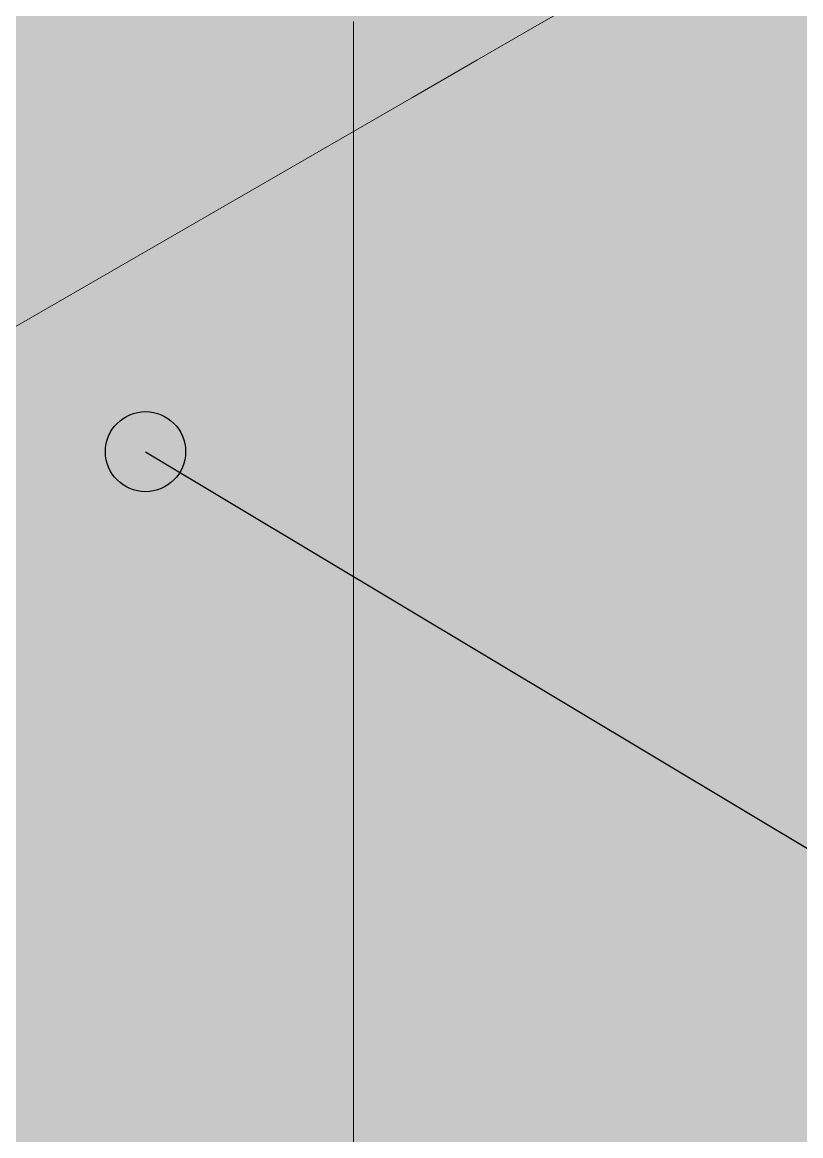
# Model space of a CAD drawing. Header units: metres. Extents: x 349122 to 349453, y 9281252 to 9281971.
# Drawn here: x 349264.4275 to 349264.5829, y 9281653.2713 to 9281653.4938 of the extents above; entities that cross this region are included whole.
import ezdxf

# ---------------------------------------------------------------- set-up
doc = ezdxf.new("R2010")
doc.units = ezdxf.units.M
doc.header["$LTSCALE"] = 0.25
doc.layers.add('ISO-3D', color=7, linetype='CONTINUOUS', lineweight=13)
doc.layers.add('ISO-3D-ARISTAS', color=250, linetype='CONTINUOUS', lineweight=13)
doc.layers.add('LLAMADAS-NUM', color=30, linetype='CONTINUOUS', lineweight=25, true_color=0xc05014)

msp = doc.modelspace()

# ---------------------------------------------------------------- linework, layer by layer
at = {"layer": 'ISO-3D', "true_color": 0x8e8d88}
for points in [[(349264.44066, 9281653.49995), (349264.42773, 9281653.49249), (349264.44066, 9281653.51459), (349264.42773, 9281653.50712)], [(349264.46651, 9281653.50024), (349264.45358, 9281653.49278), (349264.46651, 9281653.51488), (349264.45358, 9281653.50741)], [(349264.49236, 9281653.50054), (349264.47944, 9281653.49307), (349264.49236, 9281653.51517), (349264.47944, 9281653.50771)], [(349264.51822, 9281653.50083), (349264.50529, 9281653.49337), (349264.51822, 9281653.51546), (349264.50529, 9281653.508)], [(349264.54407, 9281653.50112), (349264.53114, 9281653.49366), (349264.54407, 9281653.51576), (349264.53114, 9281653.50829)], [(349264.57119, 9281653.49483), (349264.55827, 9281653.48737), (349264.57119, 9281653.50946), (349264.55827, 9281653.502)], [(349264.42773, 9281653.49249), (349264.4148, 9281653.48502), (349264.42773, 9281653.50712), (349264.4148, 9281653.49966)], [(349264.45358, 9281653.49278), (349264.44066, 9281653.48532), (349264.45358, 9281653.50741), (349264.44066, 9281653.49995)], [(349264.47944, 9281653.49307), (349264.46651, 9281653.48561), (349264.47944, 9281653.50771), (349264.46651, 9281653.50024)], [(349264.50529, 9281653.49337), (349264.49236, 9281653.4859), (349264.50529, 9281653.508), (349264.49236, 9281653.50054)], [(349264.51948, 9281653.49424), (349264.50656, 9281653.48678), (349264.51948, 9281653.50888), (349264.50656, 9281653.50141)], [(349264.53114, 9281653.49366), (349264.51822, 9281653.4862), (349264.53114, 9281653.50829), (349264.51822, 9281653.50083)], [(349264.54534, 9281653.49454), (349264.53241, 9281653.48707), (349264.54534, 9281653.50917), (349264.53241, 9281653.50171)], [(349264.49236, 9281653.4859), (349264.47944, 9281653.47844), (349264.49236, 9281653.50054), (349264.47944, 9281653.49307)], [(349264.50656, 9281653.48678), (349264.49363, 9281653.47932), (349264.50656, 9281653.50141), (349264.49363, 9281653.49395)], [(349264.51822, 9281653.4862), (349264.50529, 9281653.47873), (349264.51822, 9281653.50083), (349264.50529, 9281653.49337)], [(349264.53241, 9281653.48707), (349264.51948, 9281653.47961), (349264.53241, 9281653.50171), (349264.51948, 9281653.49424)], [(349264.55827, 9281653.48737), (349264.54534, 9281653.4799), (349264.55827, 9281653.502), (349264.54534, 9281653.49454)], [(349264.58412, 9281653.48766), (349264.57119, 9281653.4802), (349264.58412, 9281653.50229), (349264.57119, 9281653.49483)], [(349264.44066, 9281653.48532), (349264.42773, 9281653.47785), (349264.44066, 9281653.49995), (349264.42773, 9281653.49249)], [(349264.46651, 9281653.48561), (349264.45358, 9281653.47815), (349264.46651, 9281653.50024), (349264.45358, 9281653.49278)], [(349264.51948, 9281653.47961), (349264.50656, 9281653.47215), (349264.51948, 9281653.49424), (349264.50656, 9281653.48678)], [(349264.54534, 9281653.4799), (349264.53241, 9281653.47244), (349264.54534, 9281653.49454), (349264.53241, 9281653.48707)], [(349264.57119, 9281653.4802), (349264.55827, 9281653.47273), (349264.57119, 9281653.49483), (349264.55827, 9281653.48737)], [(349264.42773, 9281653.47785), (349264.4148, 9281653.47039), (349264.42773, 9281653.49249), (349264.4148, 9281653.48502)], [(349264.45358, 9281653.47815), (349264.44066, 9281653.47068), (349264.45358, 9281653.49278), (349264.44066, 9281653.48532)], [(349264.47944, 9281653.47844), (349264.46651, 9281653.47098), (349264.47944, 9281653.49307), (349264.46651, 9281653.48561)], [(349264.50529, 9281653.47873), (349264.49236, 9281653.47127), (349264.50529, 9281653.49337), (349264.49236, 9281653.4859)], [(349264.53241, 9281653.47244), (349264.51948, 9281653.46498), (349264.53241, 9281653.48707), (349264.51948, 9281653.47961)], [(349264.55827, 9281653.47273), (349264.54534, 9281653.46527), (349264.55827, 9281653.48737), (349264.54534, 9281653.4799)], [(349264.58412, 9281653.47302), (349264.57119, 9281653.46556), (349264.58412, 9281653.48766), (349264.57119, 9281653.4802)], [(349264.44066, 9281653.47068), (349264.42773, 9281653.46322), (349264.44066, 9281653.48532), (349264.42773, 9281653.47785)], [(349264.46651, 9281653.47098), (349264.45358, 9281653.46351), (349264.46651, 9281653.48561), (349264.45358, 9281653.47815)], [(349264.49236, 9281653.47127), (349264.47944, 9281653.4638), (349264.49236, 9281653.4859), (349264.47944, 9281653.47844)], [(349264.50656, 9281653.47215), (349264.49363, 9281653.46468), (349264.50656, 9281653.48678), (349264.49363, 9281653.47932)], [(349264.45358, 9281653.46351), (349264.44066, 9281653.45605), (349264.45358, 9281653.47815), (349264.44066, 9281653.47068)], [(349264.47944, 9281653.4638), (349264.46651, 9281653.45634), (349264.47944, 9281653.47844), (349264.46651, 9281653.47098)], [(349264.51948, 9281653.46498), (349264.50656, 9281653.45751), (349264.51948, 9281653.47961), (349264.50656, 9281653.47215)], [(349264.54534, 9281653.46527), (349264.53241, 9281653.4578), (349264.54534, 9281653.4799), (349264.53241, 9281653.47244)], [(349264.57119, 9281653.46556), (349264.55827, 9281653.4581), (349264.57119, 9281653.4802), (349264.55827, 9281653.47273)], [(349264.42773, 9281653.46322), (349264.4148, 9281653.45576), (349264.42773, 9281653.47785), (349264.4148, 9281653.47039)], [(349264.50656, 9281653.45751), (349264.49363, 9281653.45005), (349264.50656, 9281653.47215), (349264.49363, 9281653.46468)], [(349264.53241, 9281653.4578), (349264.51948, 9281653.45034), (349264.53241, 9281653.47244), (349264.51948, 9281653.46498)], [(349264.55827, 9281653.4581), (349264.54534, 9281653.45063), (349264.55827, 9281653.47273), (349264.54534, 9281653.46527)], [(349264.58412, 9281653.45839), (349264.57119, 9281653.45093), (349264.58412, 9281653.47302), (349264.57119, 9281653.46556)], [(349264.44066, 9281653.45605), (349264.42773, 9281653.44859), (349264.44066, 9281653.47068), (349264.42773, 9281653.46322)], [(349264.46651, 9281653.45634), (349264.45358, 9281653.44888), (349264.46651, 9281653.47098), (349264.45358, 9281653.46351)], [(349264.51948, 9281653.45034), (349264.50656, 9281653.44288), (349264.51948, 9281653.46498), (349264.50656, 9281653.45751)], [(349264.54534, 9281653.45063), (349264.53241, 9281653.44317), (349264.54534, 9281653.46527), (349264.53241, 9281653.4578)], [(349264.57119, 9281653.45093), (349264.55827, 9281653.44346), (349264.57119, 9281653.46556), (349264.55827, 9281653.4581)], [(349264.42773, 9281653.44859), (349264.4148, 9281653.44112), (349264.42773, 9281653.46322), (349264.4148, 9281653.45576)], [(349264.45358, 9281653.44888), (349264.44066, 9281653.44141), (349264.45358, 9281653.46351), (349264.44066, 9281653.45605)], [(349264.55827, 9281653.44346), (349264.54534, 9281653.436), (349264.55827, 9281653.4581), (349264.54534, 9281653.45063)], [(349264.58412, 9281653.44376), (349264.57119, 9281653.43629), (349264.58412, 9281653.45839), (349264.57119, 9281653.45093)], [(349264.44066, 9281653.44141), (349264.42773, 9281653.43395), (349264.44066, 9281653.45605), (349264.42773, 9281653.44859)], [(349264.50656, 9281653.44288), (349264.49363, 9281653.43541), (349264.50656, 9281653.45751), (349264.49363, 9281653.45005)], [(349264.53241, 9281653.44317), (349264.51948, 9281653.43571), (349264.53241, 9281653.4578), (349264.51948, 9281653.45034)], [(349264.51948, 9281653.43571), (349264.50656, 9281653.42824), (349264.51948, 9281653.45034), (349264.50656, 9281653.44288)], [(349264.54534, 9281653.436), (349264.53241, 9281653.42854), (349264.54534, 9281653.45063), (349264.53241, 9281653.44317)], [(349264.57119, 9281653.43629), (349264.55827, 9281653.42883), (349264.57119, 9281653.45093), (349264.55827, 9281653.44346)], [(349264.42773, 9281653.43395), (349264.4148, 9281653.42649), (349264.42773, 9281653.44859), (349264.4148, 9281653.44112)], [(349264.50656, 9281653.42824), (349264.49363, 9281653.42078), (349264.50656, 9281653.44288), (349264.49363, 9281653.43541)], [(349264.53241, 9281653.42854), (349264.51948, 9281653.42107), (349264.53241, 9281653.44317), (349264.51948, 9281653.43571)], [(349264.55827, 9281653.42883), (349264.54534, 9281653.42137), (349264.55827, 9281653.44346), (349264.54534, 9281653.436)], [(349264.58412, 9281653.42912), (349264.57119, 9281653.42166), (349264.58412, 9281653.44376), (349264.57119, 9281653.43629)], [(349264.54534, 9281653.42137), (349264.53241, 9281653.4139), (349264.54534, 9281653.436), (349264.53241, 9281653.42854)], [(349264.57119, 9281653.42166), (349264.55827, 9281653.4142), (349264.57119, 9281653.43629), (349264.55827, 9281653.42883)], [(349264.51948, 9281653.42107), (349264.50656, 9281653.41361), (349264.51948, 9281653.43571), (349264.50656, 9281653.42824)], [(349264.58412, 9281653.41449), (349264.57119, 9281653.40702), (349264.58412, 9281653.42912), (349264.57119, 9281653.42166)], [(349264.50656, 9281653.41361), (349264.49363, 9281653.40615), (349264.50656, 9281653.42824), (349264.49363, 9281653.42078)], [(349264.53241, 9281653.4139), (349264.51948, 9281653.40644), (349264.53241, 9281653.42854), (349264.51948, 9281653.42107)], [(349264.55827, 9281653.4142), (349264.54534, 9281653.40673), (349264.55827, 9281653.42883), (349264.54534, 9281653.42137)], [(349264.51948, 9281653.40644), (349264.50656, 9281653.39898), (349264.51948, 9281653.42107), (349264.50656, 9281653.41361)], [(349264.54534, 9281653.40673), (349264.53241, 9281653.39927), (349264.54534, 9281653.42137), (349264.53241, 9281653.4139)], [(349264.57119, 9281653.40702), (349264.55827, 9281653.39956), (349264.57119, 9281653.42166), (349264.55827, 9281653.4142)], [(349264.50656, 9281653.39898), (349264.49363, 9281653.39151), (349264.50656, 9281653.41361), (349264.49363, 9281653.40615)], [(349264.53241, 9281653.39927), (349264.51948, 9281653.3918), (349264.53241, 9281653.4139), (349264.51948, 9281653.40644)], [(349264.55827, 9281653.39956), (349264.54534, 9281653.3921), (349264.55827, 9281653.4142), (349264.54534, 9281653.40673)], [(349264.58412, 9281653.39985), (349264.57119, 9281653.39239), (349264.58412, 9281653.41449), (349264.57119, 9281653.40702)], [(349264.57119, 9281653.39239), (349264.55827, 9281653.38493), (349264.57119, 9281653.40702), (349264.55827, 9281653.39956)], [(349264.51948, 9281653.3918), (349264.50656, 9281653.38434), (349264.51948, 9281653.40644), (349264.50656, 9281653.39898)], [(349264.54534, 9281653.3921), (349264.53241, 9281653.38463), (349264.54534, 9281653.40673), (349264.53241, 9281653.39927)], [(349264.50656, 9281653.38434), (349264.49363, 9281653.37688), (349264.50656, 9281653.39898), (349264.49363, 9281653.39151)], [(349264.53241, 9281653.38463), (349264.51948, 9281653.37717), (349264.53241, 9281653.39927), (349264.51948, 9281653.3918)], [(349264.55827, 9281653.38493), (349264.54534, 9281653.37746), (349264.55827, 9281653.39956), (349264.54534, 9281653.3921)], [(349264.58412, 9281653.38522), (349264.57119, 9281653.37776), (349264.58412, 9281653.39985), (349264.57119, 9281653.39239)], [(349264.51948, 9281653.37717), (349264.50656, 9281653.36971), (349264.51948, 9281653.3918), (349264.50656, 9281653.38434)], [(349264.54534, 9281653.37746), (349264.53241, 9281653.37), (349264.54534, 9281653.3921), (349264.53241, 9281653.38463)], [(349264.57119, 9281653.37776), (349264.55827, 9281653.37029), (349264.57119, 9281653.39239), (349264.55827, 9281653.38493)], [(349264.53241, 9281653.37), (349264.51948, 9281653.36254), (349264.53241, 9281653.38463), (349264.51948, 9281653.37717)], [(349264.55827, 9281653.37029), (349264.54534, 9281653.36283), (349264.55827, 9281653.38493), (349264.54534, 9281653.37746)], [(349264.58412, 9281653.37059), (349264.57119, 9281653.36312), (349264.58412, 9281653.38522), (349264.57119, 9281653.37776)], [(349264.50656, 9281653.36971), (349264.49363, 9281653.36224), (349264.50656, 9281653.38434), (349264.49363, 9281653.37688)], [(349264.51948, 9281653.36254), (349264.50656, 9281653.35507), (349264.51948, 9281653.37717), (349264.50656, 9281653.36971)], [(349264.54534, 9281653.36283), (349264.53241, 9281653.35537), (349264.54534, 9281653.37746), (349264.53241, 9281653.37)], [(349264.57119, 9281653.36312), (349264.55827, 9281653.35566), (349264.57119, 9281653.37776), (349264.55827, 9281653.37029)], [(349264.50656, 9281653.35507), (349264.49363, 9281653.34761), (349264.50656, 9281653.36971), (349264.49363, 9281653.36224)], [(349264.53241, 9281653.35537), (349264.51948, 9281653.3479), (349264.53241, 9281653.37), (349264.51948, 9281653.36254)], [(349264.55827, 9281653.35566), (349264.54534, 9281653.3482), (349264.55827, 9281653.37029), (349264.54534, 9281653.36283)], [(349264.58412, 9281653.35595), (349264.57119, 9281653.34849), (349264.58412, 9281653.37059), (349264.57119, 9281653.36312)], [(349264.51948, 9281653.3479), (349264.50656, 9281653.34044), (349264.51948, 9281653.36254), (349264.50656, 9281653.35507)], [(349264.54534, 9281653.3482), (349264.53241, 9281653.34073), (349264.54534, 9281653.36283), (349264.53241, 9281653.35537)], [(349264.57119, 9281653.34849), (349264.55827, 9281653.34102), (349264.57119, 9281653.36312), (349264.55827, 9281653.35566)], [(349264.58412, 9281653.34132), (349264.57119, 9281653.33385), (349264.58412, 9281653.35595), (349264.57119, 9281653.34849)], [(349264.50656, 9281653.34044), (349264.49363, 9281653.33298), (349264.50656, 9281653.35507), (349264.49363, 9281653.34761)], [(349264.53241, 9281653.34073), (349264.51948, 9281653.33327), (349264.53241, 9281653.35537), (349264.51948, 9281653.3479)], [(349264.55827, 9281653.34102), (349264.54534, 9281653.33356), (349264.55827, 9281653.35566), (349264.54534, 9281653.3482)], [(349264.51948, 9281653.33327), (349264.50656, 9281653.3258), (349264.51948, 9281653.3479), (349264.50656, 9281653.34044)], [(349264.54534, 9281653.33356), (349264.53241, 9281653.3261), (349264.54534, 9281653.3482), (349264.53241, 9281653.34073)], [(349264.57119, 9281653.33385), (349264.55827, 9281653.32639), (349264.57119, 9281653.34849), (349264.55827, 9281653.34102)], [(349264.50656, 9281653.3258), (349264.49363, 9281653.31834), (349264.50656, 9281653.34044), (349264.49363, 9281653.33298)], [(349264.53241, 9281653.3261), (349264.51948, 9281653.31863), (349264.53241, 9281653.34073), (349264.51948, 9281653.33327)], [(349264.55827, 9281653.32639), (349264.54534, 9281653.31893), (349264.55827, 9281653.34102), (349264.54534, 9281653.33356)], [(349264.58412, 9281653.32668), (349264.57119, 9281653.31922), (349264.58412, 9281653.34132), (349264.57119, 9281653.33385)], [(349264.54534, 9281653.31893), (349264.53241, 9281653.31146), (349264.54534, 9281653.33356), (349264.53241, 9281653.3261)], [(349264.57119, 9281653.31922), (349264.55827, 9281653.31176), (349264.57119, 9281653.33385), (349264.55827, 9281653.32639)], [(349264.51948, 9281653.31863), (349264.50656, 9281653.31117), (349264.51948, 9281653.33327), (349264.50656, 9281653.3258)], [(349264.50656, 9281653.31117), (349264.49363, 9281653.30371), (349264.50656, 9281653.3258), (349264.49363, 9281653.31834)], [(349264.53241, 9281653.31146), (349264.51948, 9281653.304), (349264.53241, 9281653.3261), (349264.51948, 9281653.31863)], [(349264.55827, 9281653.31176), (349264.54534, 9281653.30429), (349264.55827, 9281653.32639), (349264.54534, 9281653.31893)], [(349264.58412, 9281653.31205), (349264.57119, 9281653.30459), (349264.58412, 9281653.32668), (349264.57119, 9281653.31922)], [(349264.51948, 9281653.304), (349264.50656, 9281653.29654), (349264.51948, 9281653.31863), (349264.50656, 9281653.31117)], [(349264.54534, 9281653.30429), (349264.53241, 9281653.29683), (349264.54534, 9281653.31893), (349264.53241, 9281653.31146)], [(349264.57119, 9281653.30459), (349264.55827, 9281653.29712), (349264.57119, 9281653.31922), (349264.55827, 9281653.31176)], [(349264.53241, 9281653.29683), (349264.51948, 9281653.28937), (349264.53241, 9281653.31146), (349264.51948, 9281653.304)], [(349264.55827, 9281653.29712), (349264.54534, 9281653.28966), (349264.55827, 9281653.31176), (349264.54534, 9281653.30429)], [(349264.58412, 9281653.29741), (349264.57119, 9281653.28995), (349264.58412, 9281653.31205), (349264.57119, 9281653.30459)], [(349264.50656, 9281653.29654), (349264.49363, 9281653.28907), (349264.50656, 9281653.31117), (349264.49363, 9281653.30371)], [(349264.57119, 9281653.28995), (349264.55827, 9281653.28249), (349264.57119, 9281653.30459), (349264.55827, 9281653.29712)], [(349264.51948, 9281653.28937), (349264.50656, 9281653.2819), (349264.51948, 9281653.304), (349264.50656, 9281653.29654)], [(349264.54534, 9281653.28966), (349264.53241, 9281653.2822), (349264.54534, 9281653.30429), (349264.53241, 9281653.29683)], [(349264.50656, 9281653.2819), (349264.49363, 9281653.27444), (349264.50656, 9281653.29654), (349264.49363, 9281653.28907)], [(349264.53241, 9281653.2822), (349264.51948, 9281653.27473), (349264.53241, 9281653.29683), (349264.51948, 9281653.28937)], [(349264.55827, 9281653.28249), (349264.54534, 9281653.27502), (349264.55827, 9281653.29712), (349264.54534, 9281653.28966)], [(349264.58412, 9281653.28278), (349264.57119, 9281653.27532), (349264.58412, 9281653.29741), (349264.57119, 9281653.28995)], [(349264.51948, 9281653.27473), (349264.50656, 9281653.26727), (349264.51948, 9281653.28937), (349264.50656, 9281653.2819)], [(349264.54534, 9281653.27502), (349264.53241, 9281653.26756), (349264.54534, 9281653.28966), (349264.53241, 9281653.2822)], [(349264.57119, 9281653.27532), (349264.55827, 9281653.26785), (349264.57119, 9281653.28995), (349264.55827, 9281653.28249)], [(349264.55827, 9281653.26785), (349264.54534, 9281653.26039), (349264.55827, 9281653.28249), (349264.54534, 9281653.27502)], [(349264.58412, 9281653.26815), (349264.57119, 9281653.26068), (349264.58412, 9281653.28278), (349264.57119, 9281653.27532)], [(349264.50656, 9281653.26727), (349264.49363, 9281653.2598), (349264.50656, 9281653.2819), (349264.49363, 9281653.27444)], [(349264.53241, 9281653.26756), (349264.51948, 9281653.2601), (349264.53241, 9281653.2822), (349264.51948, 9281653.27473)], [(349264.51948, 9281653.2601), (349264.50656, 9281653.25263), (349264.51948, 9281653.27473), (349264.50656, 9281653.26727)], [(349264.54534, 9281653.26039), (349264.53241, 9281653.25293), (349264.54534, 9281653.27502), (349264.53241, 9281653.26756)], [(349264.57119, 9281653.26068), (349264.55827, 9281653.25322), (349264.57119, 9281653.27532), (349264.55827, 9281653.26785)]]:
    msp.add_solid(points, dxfattribs=at)
at = {"layer": 'ISO-3D', "true_color": 0xb7aa8e}
for points in [[(349264.43177, 9281653.5004), (349264.44414, 9281653.49325), (349264.43177, 9281653.51503), (349264.44414, 9281653.50789)], [(349264.45652, 9281653.50075), (349264.46889, 9281653.4936), (349264.45652, 9281653.51538), (349264.46889, 9281653.50824)], [(349264.4194, 9281653.49291), (349264.43177, 9281653.48576), (349264.4194, 9281653.50754), (349264.43177, 9281653.5004)], [(349264.44414, 9281653.49325), (349264.45652, 9281653.48611), (349264.44414, 9281653.50789), (349264.45652, 9281653.50075)], [(349264.46889, 9281653.4936), (349264.48126, 9281653.48646), (349264.46889, 9281653.50824), (349264.48126, 9281653.50109)], [(349264.43177, 9281653.48576), (349264.44414, 9281653.47862), (349264.43177, 9281653.5004), (349264.44414, 9281653.49325)], [(349264.45652, 9281653.48611), (349264.46889, 9281653.47897), (349264.45652, 9281653.50075), (349264.46889, 9281653.4936)], [(349264.48126, 9281653.48646), (349264.49363, 9281653.47932), (349264.48126, 9281653.50109), (349264.49363, 9281653.49395)], [(349264.4194, 9281653.47827), (349264.43177, 9281653.47113), (349264.4194, 9281653.49291), (349264.43177, 9281653.48576)], [(349264.44414, 9281653.47862), (349264.45652, 9281653.47148), (349264.44414, 9281653.49325), (349264.45652, 9281653.48611)], [(349264.46889, 9281653.47897), (349264.48126, 9281653.47183), (349264.46889, 9281653.4936), (349264.48126, 9281653.48646)], [(349264.43177, 9281653.47113), (349264.44414, 9281653.46399), (349264.43177, 9281653.48576), (349264.44414, 9281653.47862)], [(349264.45652, 9281653.47148), (349264.46889, 9281653.46433), (349264.45652, 9281653.48611), (349264.46889, 9281653.47897)], [(349264.48126, 9281653.47183), (349264.49363, 9281653.46468), (349264.48126, 9281653.48646), (349264.49363, 9281653.47932)], [(349264.4194, 9281653.46364), (349264.43177, 9281653.45649), (349264.4194, 9281653.47827), (349264.43177, 9281653.47113)], [(349264.44414, 9281653.46399), (349264.45652, 9281653.45684), (349264.44414, 9281653.47862), (349264.45652, 9281653.47148)], [(349264.46889, 9281653.46433), (349264.48126, 9281653.45719), (349264.46889, 9281653.47897), (349264.48126, 9281653.47183)], [(349264.45652, 9281653.45684), (349264.46889, 9281653.4497), (349264.45652, 9281653.47148), (349264.46889, 9281653.46433)], [(349264.48126, 9281653.45719), (349264.49363, 9281653.45005), (349264.48126, 9281653.47183), (349264.49363, 9281653.46468)], [(349264.43177, 9281653.45649), (349264.44414, 9281653.44935), (349264.43177, 9281653.47113), (349264.44414, 9281653.46399)], [(349264.4194, 9281653.449), (349264.43177, 9281653.44186), (349264.4194, 9281653.46364), (349264.43177, 9281653.45649)], [(349264.44414, 9281653.44935), (349264.45652, 9281653.44221), (349264.44414, 9281653.46399), (349264.45652, 9281653.45684)], [(349264.46889, 9281653.4497), (349264.48126, 9281653.44256), (349264.46889, 9281653.46433), (349264.48126, 9281653.45719)], [(349264.43177, 9281653.44186), (349264.44414, 9281653.43472), (349264.43177, 9281653.45649), (349264.44414, 9281653.44935)], [(349264.45652, 9281653.44221), (349264.46889, 9281653.43507), (349264.45652, 9281653.45684), (349264.46889, 9281653.4497)], [(349264.48126, 9281653.44256), (349264.49363, 9281653.43541), (349264.48126, 9281653.45719), (349264.49363, 9281653.45005)], [(349264.44414, 9281653.43472), (349264.45652, 9281653.42757), (349264.44414, 9281653.44935), (349264.45652, 9281653.44221)], [(349264.46889, 9281653.43507), (349264.48126, 9281653.42792), (349264.46889, 9281653.4497), (349264.48126, 9281653.44256)], [(349264.4194, 9281653.43437), (349264.43177, 9281653.42723), (349264.4194, 9281653.449), (349264.43177, 9281653.44186)], [(349264.48126, 9281653.42792), (349264.49363, 9281653.42078), (349264.48126, 9281653.44256), (349264.49363, 9281653.43541)], [(349264.43177, 9281653.42723), (349264.44414, 9281653.42008), (349264.43177, 9281653.44186), (349264.44414, 9281653.43472)], [(349264.45652, 9281653.42757), (349264.46889, 9281653.42043), (349264.45652, 9281653.44221), (349264.46889, 9281653.43507)], [(349264.4194, 9281653.41974), (349264.43177, 9281653.41259), (349264.4194, 9281653.43437), (349264.43177, 9281653.42723)], [(349264.44414, 9281653.42008), (349264.45652, 9281653.41294), (349264.44414, 9281653.43472), (349264.45652, 9281653.42757)], [(349264.46889, 9281653.42043), (349264.48126, 9281653.41329), (349264.46889, 9281653.43507), (349264.48126, 9281653.42792)], [(349264.43177, 9281653.41259), (349264.44414, 9281653.40545), (349264.43177, 9281653.42723), (349264.44414, 9281653.42008)], [(349264.45652, 9281653.41294), (349264.46889, 9281653.4058), (349264.45652, 9281653.42757), (349264.46889, 9281653.42043)], [(349264.48126, 9281653.41329), (349264.49363, 9281653.40615), (349264.48126, 9281653.42792), (349264.49363, 9281653.42078)], [(349264.46889, 9281653.4058), (349264.48126, 9281653.39866), (349264.46889, 9281653.42043), (349264.48126, 9281653.41329)], [(349264.4194, 9281653.4051), (349264.43177, 9281653.39796), (349264.4194, 9281653.41974), (349264.43177, 9281653.41259)], [(349264.44414, 9281653.40545), (349264.45652, 9281653.39831), (349264.44414, 9281653.42008), (349264.45652, 9281653.41294)], [(349264.43177, 9281653.39796), (349264.44414, 9281653.39082), (349264.43177, 9281653.41259), (349264.44414, 9281653.40545)], [(349264.45652, 9281653.39831), (349264.46889, 9281653.39116), (349264.45652, 9281653.41294), (349264.46889, 9281653.4058)], [(349264.48126, 9281653.39866), (349264.49363, 9281653.39151), (349264.48126, 9281653.41329), (349264.49363, 9281653.40615)], [(349264.4194, 9281653.39047), (349264.43177, 9281653.38332), (349264.4194, 9281653.4051), (349264.43177, 9281653.39796)], [(349264.44414, 9281653.39082), (349264.45652, 9281653.38367), (349264.44414, 9281653.40545), (349264.45652, 9281653.39831)], [(349264.46889, 9281653.39116), (349264.48126, 9281653.38402), (349264.46889, 9281653.4058), (349264.48126, 9281653.39866)], [(349264.43177, 9281653.38332), (349264.44414, 9281653.37618), (349264.43177, 9281653.39796), (349264.44414, 9281653.39082)], [(349264.45652, 9281653.38367), (349264.46889, 9281653.37653), (349264.45652, 9281653.39831), (349264.46889, 9281653.39116)], [(349264.48126, 9281653.38402), (349264.49363, 9281653.37688), (349264.48126, 9281653.39866), (349264.49363, 9281653.39151)], [(349264.4194, 9281653.37583), (349264.43177, 9281653.36869), (349264.4194, 9281653.39047), (349264.43177, 9281653.38332)], [(349264.44414, 9281653.37618), (349264.45652, 9281653.36904), (349264.44414, 9281653.39082), (349264.45652, 9281653.38367)], [(349264.46889, 9281653.37653), (349264.48126, 9281653.36939), (349264.46889, 9281653.39116), (349264.48126, 9281653.38402)], [(349264.43177, 9281653.36869), (349264.44414, 9281653.36155), (349264.43177, 9281653.38332), (349264.44414, 9281653.37618)], [(349264.45652, 9281653.36904), (349264.46889, 9281653.3619), (349264.45652, 9281653.38367), (349264.46889, 9281653.37653)], [(349264.48126, 9281653.36939), (349264.49363, 9281653.36224), (349264.48126, 9281653.38402), (349264.49363, 9281653.37688)], [(349264.4194, 9281653.3612), (349264.43177, 9281653.35406), (349264.4194, 9281653.37583), (349264.43177, 9281653.36869)], [(349264.44414, 9281653.36155), (349264.45652, 9281653.3544), (349264.44414, 9281653.37618), (349264.45652, 9281653.36904)], [(349264.46889, 9281653.3619), (349264.48126, 9281653.35475), (349264.46889, 9281653.37653), (349264.48126, 9281653.36939)], [(349264.45652, 9281653.3544), (349264.46889, 9281653.34726), (349264.45652, 9281653.36904), (349264.46889, 9281653.3619)], [(349264.48126, 9281653.35475), (349264.49363, 9281653.34761), (349264.48126, 9281653.36939), (349264.49363, 9281653.36224)], [(349264.43177, 9281653.35406), (349264.44414, 9281653.34691), (349264.43177, 9281653.36869), (349264.44414, 9281653.36155)], [(349264.4194, 9281653.34656), (349264.43177, 9281653.33942), (349264.4194, 9281653.3612), (349264.43177, 9281653.35406)], [(349264.44414, 9281653.34691), (349264.45652, 9281653.33977), (349264.44414, 9281653.36155), (349264.45652, 9281653.3544)], [(349264.46889, 9281653.34726), (349264.48126, 9281653.34012), (349264.46889, 9281653.3619), (349264.48126, 9281653.35475)], [(349264.43177, 9281653.33942), (349264.44414, 9281653.33228), (349264.43177, 9281653.35406), (349264.44414, 9281653.34691)], [(349264.45652, 9281653.33977), (349264.46889, 9281653.33263), (349264.45652, 9281653.3544), (349264.46889, 9281653.34726)], [(349264.48126, 9281653.34012), (349264.49363, 9281653.33298), (349264.48126, 9281653.35475), (349264.49363, 9281653.34761)], [(349264.44414, 9281653.33228), (349264.45652, 9281653.32514), (349264.44414, 9281653.34691), (349264.45652, 9281653.33977)], [(349264.46889, 9281653.33263), (349264.48126, 9281653.32548), (349264.46889, 9281653.34726), (349264.48126, 9281653.34012)], [(349264.4194, 9281653.33193), (349264.43177, 9281653.32479), (349264.4194, 9281653.34656), (349264.43177, 9281653.33942)], [(349264.48126, 9281653.32548), (349264.49363, 9281653.31834), (349264.48126, 9281653.34012), (349264.49363, 9281653.33298)], [(349264.43177, 9281653.32479), (349264.44414, 9281653.31764), (349264.43177, 9281653.33942), (349264.44414, 9281653.33228)], [(349264.45652, 9281653.32514), (349264.46889, 9281653.31799), (349264.45652, 9281653.33977), (349264.46889, 9281653.33263)], [(349264.4194, 9281653.3173), (349264.43177, 9281653.31015), (349264.4194, 9281653.33193), (349264.43177, 9281653.32479)], [(349264.44414, 9281653.31764), (349264.45652, 9281653.3105), (349264.44414, 9281653.33228), (349264.45652, 9281653.32514)], [(349264.46889, 9281653.31799), (349264.48126, 9281653.31085), (349264.46889, 9281653.33263), (349264.48126, 9281653.32548)], [(349264.43177, 9281653.31015), (349264.44414, 9281653.30301), (349264.43177, 9281653.32479), (349264.44414, 9281653.31764)], [(349264.45652, 9281653.3105), (349264.46889, 9281653.30336), (349264.45652, 9281653.32514), (349264.46889, 9281653.31799)], [(349264.48126, 9281653.31085), (349264.49363, 9281653.30371), (349264.48126, 9281653.32548), (349264.49363, 9281653.31834)], [(349264.46889, 9281653.30336), (349264.48126, 9281653.29622), (349264.46889, 9281653.31799), (349264.48126, 9281653.31085)], [(349264.4194, 9281653.30266), (349264.43177, 9281653.29552), (349264.4194, 9281653.3173), (349264.43177, 9281653.31015)], [(349264.44414, 9281653.30301), (349264.45652, 9281653.29587), (349264.44414, 9281653.31764), (349264.45652, 9281653.3105)], [(349264.43177, 9281653.29552), (349264.44414, 9281653.28838), (349264.43177, 9281653.31015), (349264.44414, 9281653.30301)], [(349264.45652, 9281653.29587), (349264.46889, 9281653.28872), (349264.45652, 9281653.3105), (349264.46889, 9281653.30336)], [(349264.48126, 9281653.29622), (349264.49363, 9281653.28907), (349264.48126, 9281653.31085), (349264.49363, 9281653.30371)], [(349264.4194, 9281653.28803), (349264.43177, 9281653.28089), (349264.4194, 9281653.30266), (349264.43177, 9281653.29552)], [(349264.44414, 9281653.28838), (349264.45652, 9281653.28123), (349264.44414, 9281653.30301), (349264.45652, 9281653.29587)], [(349264.46889, 9281653.28872), (349264.48126, 9281653.28158), (349264.46889, 9281653.30336), (349264.48126, 9281653.29622)], [(349264.45652, 9281653.28123), (349264.46889, 9281653.27409), (349264.45652, 9281653.29587), (349264.46889, 9281653.28872)], [(349264.48126, 9281653.28158), (349264.49363, 9281653.27444), (349264.48126, 9281653.29622), (349264.49363, 9281653.28907)], [(349264.43177, 9281653.28089), (349264.44414, 9281653.27374), (349264.43177, 9281653.29552), (349264.44414, 9281653.28838)], [(349264.4194, 9281653.27339), (349264.43177, 9281653.26625), (349264.4194, 9281653.28803), (349264.43177, 9281653.28089)], [(349264.44414, 9281653.27374), (349264.45652, 9281653.2666), (349264.44414, 9281653.28838), (349264.45652, 9281653.28123)], [(349264.46889, 9281653.27409), (349264.48126, 9281653.26695), (349264.46889, 9281653.28872), (349264.48126, 9281653.28158)], [(349264.43177, 9281653.26625), (349264.44414, 9281653.25911), (349264.43177, 9281653.28089), (349264.44414, 9281653.27374)], [(349264.45652, 9281653.2666), (349264.46889, 9281653.25946), (349264.45652, 9281653.28123), (349264.46889, 9281653.27409)], [(349264.48126, 9281653.26695), (349264.49363, 9281653.2598), (349264.48126, 9281653.28158), (349264.49363, 9281653.27444)], [(349264.4194, 9281653.25876), (349264.43177, 9281653.25162), (349264.4194, 9281653.27339), (349264.43177, 9281653.26625)], [(349264.44414, 9281653.25911), (349264.45652, 9281653.25197), (349264.44414, 9281653.27374), (349264.45652, 9281653.2666)], [(349264.46889, 9281653.25946), (349264.48126, 9281653.25231), (349264.46889, 9281653.27409), (349264.48126, 9281653.26695)]]:
    msp.add_solid(points, dxfattribs=at)
at = {"layer": 'ISO-3D', "true_color": 0xb0aea8}
for points in [[(349264.54407, 9281653.50112), (349264.55644, 9281653.49398), (349264.53114, 9281653.49366), (349264.54352, 9281653.48652)], [(349264.56937, 9281653.50144), (349264.58174, 9281653.4943), (349264.55644, 9281653.49398), (349264.56881, 9281653.48684)], [(349264.59467, 9281653.50176), (349264.60704, 9281653.49462), (349264.58174, 9281653.4943), (349264.59411, 9281653.48716)], [(349264.53114, 9281653.49366), (349264.54352, 9281653.48652), (349264.51822, 9281653.4862), (349264.53059, 9281653.47905)], [(349264.55644, 9281653.49398), (349264.56881, 9281653.48684), (349264.54352, 9281653.48652), (349264.55589, 9281653.47937)], [(349264.58174, 9281653.4943), (349264.59411, 9281653.48716), (349264.56881, 9281653.48684), (349264.58119, 9281653.47969)], [(349264.59411, 9281653.48716), (349264.60649, 9281653.48001), (349264.58119, 9281653.47969), (349264.59356, 9281653.47255)], [(349264.51822, 9281653.4862), (349264.53059, 9281653.47905), (349264.50529, 9281653.47873), (349264.51766, 9281653.47159)], [(349264.54352, 9281653.48652), (349264.55589, 9281653.47937), (349264.53059, 9281653.47905), (349264.54296, 9281653.47191)], [(349264.56881, 9281653.48684), (349264.58119, 9281653.47969), (349264.55589, 9281653.47937), (349264.56826, 9281653.47223)], [(349264.50529, 9281653.47873), (349264.51766, 9281653.47159), (349264.49236, 9281653.47127), (349264.50474, 9281653.46413)], [(349264.53059, 9281653.47905), (349264.54296, 9281653.47191), (349264.51766, 9281653.47159), (349264.53003, 9281653.46445)], [(349264.55589, 9281653.47937), (349264.56826, 9281653.47223), (349264.54296, 9281653.47191), (349264.55533, 9281653.46477)], [(349264.58119, 9281653.47969), (349264.59356, 9281653.47255), (349264.56826, 9281653.47223), (349264.58063, 9281653.46509)], [(349264.51766, 9281653.47159), (349264.53003, 9281653.46445), (349264.50474, 9281653.46413), (349264.51711, 9281653.45698)], [(349264.54296, 9281653.47191), (349264.55533, 9281653.46477), (349264.53003, 9281653.46445), (349264.54241, 9281653.4573)], [(349264.56826, 9281653.47223), (349264.58063, 9281653.46509), (349264.55533, 9281653.46477), (349264.5677, 9281653.45762)], [(349264.59356, 9281653.47255), (349264.60593, 9281653.46541), (349264.58063, 9281653.46509), (349264.593, 9281653.45794)], [(349264.49236, 9281653.47127), (349264.50474, 9281653.46413), (349264.47944, 9281653.4638), (349264.49181, 9281653.45666)], [(349264.55533, 9281653.46477), (349264.5677, 9281653.45762), (349264.54241, 9281653.4573), (349264.55478, 9281653.45016)], [(349264.58063, 9281653.46509), (349264.593, 9281653.45794), (349264.5677, 9281653.45762), (349264.58008, 9281653.45048)], [(349264.47944, 9281653.4638), (349264.49181, 9281653.45666), (349264.46651, 9281653.45634), (349264.47888, 9281653.4492)], [(349264.50474, 9281653.46413), (349264.51711, 9281653.45698), (349264.49181, 9281653.45666), (349264.50418, 9281653.44952)], [(349264.53003, 9281653.46445), (349264.54241, 9281653.4573), (349264.51711, 9281653.45698), (349264.52948, 9281653.44984)], [(349264.46651, 9281653.45634), (349264.47888, 9281653.4492), (349264.45358, 9281653.44888), (349264.46595, 9281653.44174)], [(349264.49181, 9281653.45666), (349264.50418, 9281653.44952), (349264.47888, 9281653.4492), (349264.49125, 9281653.44206)], [(349264.51711, 9281653.45698), (349264.52948, 9281653.44984), (349264.50418, 9281653.44952), (349264.51655, 9281653.44238)], [(349264.54241, 9281653.4573), (349264.55478, 9281653.45016), (349264.52948, 9281653.44984), (349264.54185, 9281653.4427)], [(349264.5677, 9281653.45762), (349264.58008, 9281653.45048), (349264.55478, 9281653.45016), (349264.56715, 9281653.44302)], [(349264.593, 9281653.45794), (349264.60538, 9281653.4508), (349264.58008, 9281653.45048), (349264.59245, 9281653.44334)], [(349264.47888, 9281653.4492), (349264.49125, 9281653.44206), (349264.46595, 9281653.44174), (349264.47833, 9281653.43459)], [(349264.50418, 9281653.44952), (349264.51655, 9281653.44238), (349264.49125, 9281653.44206), (349264.50362, 9281653.43491)], [(349264.52948, 9281653.44984), (349264.54185, 9281653.4427), (349264.51655, 9281653.44238), (349264.52892, 9281653.43523)], [(349264.55478, 9281653.45016), (349264.56715, 9281653.44302), (349264.54185, 9281653.4427), (349264.55422, 9281653.43555)], [(349264.58008, 9281653.45048), (349264.59245, 9281653.44334), (349264.56715, 9281653.44302), (349264.57952, 9281653.43587)], [(349264.45358, 9281653.44888), (349264.46595, 9281653.44174), (349264.44066, 9281653.44141), (349264.45303, 9281653.43427)], [(349264.54185, 9281653.4427), (349264.55422, 9281653.43555), (349264.52892, 9281653.43523), (349264.5413, 9281653.42809)], [(349264.56715, 9281653.44302), (349264.57952, 9281653.43587), (349264.55422, 9281653.43555), (349264.56659, 9281653.42841)], [(349264.59245, 9281653.44334), (349264.60482, 9281653.4362), (349264.57952, 9281653.43587), (349264.59189, 9281653.42873)], [(349264.44066, 9281653.44141), (349264.45303, 9281653.43427), (349264.42773, 9281653.43395), (349264.4401, 9281653.42681)], [(349264.46595, 9281653.44174), (349264.47833, 9281653.43459), (349264.45303, 9281653.43427), (349264.4654, 9281653.42713)], [(349264.49125, 9281653.44206), (349264.50362, 9281653.43491), (349264.47833, 9281653.43459), (349264.4907, 9281653.42745)], [(349264.51655, 9281653.44238), (349264.52892, 9281653.43523), (349264.50362, 9281653.43491), (349264.516, 9281653.42777)], [(349264.57952, 9281653.43587), (349264.59189, 9281653.42873), (349264.56659, 9281653.42841), (349264.57897, 9281653.42127)], [(349264.42773, 9281653.43395), (349264.4401, 9281653.42681), (349264.4148, 9281653.42649), (349264.42717, 9281653.41934)], [(349264.45303, 9281653.43427), (349264.4654, 9281653.42713), (349264.4401, 9281653.42681), (349264.45247, 9281653.41967)], [(349264.47833, 9281653.43459), (349264.4907, 9281653.42745), (349264.4654, 9281653.42713), (349264.47777, 9281653.41999)], [(349264.50362, 9281653.43491), (349264.516, 9281653.42777), (349264.4907, 9281653.42745), (349264.50307, 9281653.42031)], [(349264.52892, 9281653.43523), (349264.5413, 9281653.42809), (349264.516, 9281653.42777), (349264.52837, 9281653.42063)], [(349264.55422, 9281653.43555), (349264.56659, 9281653.42841), (349264.5413, 9281653.42809), (349264.55367, 9281653.42095)], [(349264.4654, 9281653.42713), (349264.47777, 9281653.41999), (349264.45247, 9281653.41967), (349264.46484, 9281653.41252)], [(349264.4907, 9281653.42745), (349264.50307, 9281653.42031), (349264.47777, 9281653.41999), (349264.49014, 9281653.41284)], [(349264.516, 9281653.42777), (349264.52837, 9281653.42063), (349264.50307, 9281653.42031), (349264.51544, 9281653.41316)], [(349264.5413, 9281653.42809), (349264.55367, 9281653.42095), (349264.52837, 9281653.42063), (349264.54074, 9281653.41348)], [(349264.56659, 9281653.42841), (349264.57897, 9281653.42127), (349264.55367, 9281653.42095), (349264.56604, 9281653.4138)], [(349264.59189, 9281653.42873), (349264.60426, 9281653.42159), (349264.57897, 9281653.42127), (349264.59134, 9281653.41413)], [(349264.4401, 9281653.42681), (349264.45247, 9281653.41967), (349264.42717, 9281653.41934), (349264.43954, 9281653.4122)], [(349264.50307, 9281653.42031), (349264.51544, 9281653.41316), (349264.49014, 9281653.41284), (349264.50251, 9281653.4057)], [(349264.52837, 9281653.42063), (349264.54074, 9281653.41348), (349264.51544, 9281653.41316), (349264.52781, 9281653.40602)], [(349264.55367, 9281653.42095), (349264.56604, 9281653.4138), (349264.54074, 9281653.41348), (349264.55311, 9281653.40634)], [(349264.57897, 9281653.42127), (349264.59134, 9281653.41413), (349264.56604, 9281653.4138), (349264.57841, 9281653.40666)], [(349264.42717, 9281653.41934), (349264.43954, 9281653.4122), (349264.41425, 9281653.41188), (349264.42662, 9281653.40474)], [(349264.45247, 9281653.41967), (349264.46484, 9281653.41252), (349264.43954, 9281653.4122), (349264.45192, 9281653.40506)], [(349264.47777, 9281653.41999), (349264.49014, 9281653.41284), (349264.46484, 9281653.41252), (349264.47722, 9281653.40538)], [(349264.56604, 9281653.4138), (349264.57841, 9281653.40666), (349264.55311, 9281653.40634), (349264.56548, 9281653.3992)], [(349264.59134, 9281653.41413), (349264.60371, 9281653.40698), (349264.57841, 9281653.40666), (349264.59078, 9281653.39952)], [(349264.43954, 9281653.4122), (349264.45192, 9281653.40506), (349264.42662, 9281653.40474), (349264.43899, 9281653.3976)], [(349264.46484, 9281653.41252), (349264.47722, 9281653.40538), (349264.45192, 9281653.40506), (349264.46429, 9281653.39792)], [(349264.49014, 9281653.41284), (349264.50251, 9281653.4057), (349264.47722, 9281653.40538), (349264.48959, 9281653.39824)], [(349264.51544, 9281653.41316), (349264.52781, 9281653.40602), (349264.50251, 9281653.4057), (349264.51489, 9281653.39856)], [(349264.54074, 9281653.41348), (349264.55311, 9281653.40634), (349264.52781, 9281653.40602), (349264.54018, 9281653.39888)], [(349264.42662, 9281653.40474), (349264.43899, 9281653.3976), (349264.41369, 9281653.39728), (349264.42606, 9281653.39013)], [(349264.45192, 9281653.40506), (349264.46429, 9281653.39792), (349264.43899, 9281653.3976), (349264.45136, 9281653.39045)], [(349264.47722, 9281653.40538), (349264.48959, 9281653.39824), (349264.46429, 9281653.39792), (349264.47666, 9281653.39077)], [(349264.50251, 9281653.4057), (349264.51489, 9281653.39856), (349264.48959, 9281653.39824), (349264.50196, 9281653.39109)], [(349264.52781, 9281653.40602), (349264.54018, 9281653.39888), (349264.51489, 9281653.39856), (349264.52726, 9281653.39141)], [(349264.55311, 9281653.40634), (349264.56548, 9281653.3992), (349264.54018, 9281653.39888), (349264.55256, 9281653.39174)], [(349264.57841, 9281653.40666), (349264.59078, 9281653.39952), (349264.56548, 9281653.3992), (349264.57786, 9281653.39206)], [(349264.48959, 9281653.39824), (349264.50196, 9281653.39109), (349264.47666, 9281653.39077), (349264.48903, 9281653.38363)], [(349264.51489, 9281653.39856), (349264.52726, 9281653.39141), (349264.50196, 9281653.39109), (349264.51433, 9281653.38395)], [(349264.54018, 9281653.39888), (349264.55256, 9281653.39174), (349264.52726, 9281653.39141), (349264.53963, 9281653.38427)], [(349264.56548, 9281653.3992), (349264.57786, 9281653.39206), (349264.55256, 9281653.39174), (349264.56493, 9281653.38459)], [(349264.59078, 9281653.39952), (349264.60315, 9281653.39238), (349264.57786, 9281653.39206), (349264.59023, 9281653.38491)], [(349264.43899, 9281653.3976), (349264.45136, 9281653.39045), (349264.42606, 9281653.39013), (349264.43843, 9281653.38299)], [(349264.46429, 9281653.39792), (349264.47666, 9281653.39077), (349264.45136, 9281653.39045), (349264.46373, 9281653.38331)], [(349264.52726, 9281653.39141), (349264.53963, 9281653.38427), (349264.51433, 9281653.38395), (349264.5267, 9281653.37681)], [(349264.55256, 9281653.39174), (349264.56493, 9281653.38459), (349264.53963, 9281653.38427), (349264.552, 9281653.37713)], [(349264.57786, 9281653.39206), (349264.59023, 9281653.38491), (349264.56493, 9281653.38459), (349264.5773, 9281653.37745)], [(349264.42606, 9281653.39013), (349264.43843, 9281653.38299), (349264.41314, 9281653.38267), (349264.42551, 9281653.37553)], [(349264.45136, 9281653.39045), (349264.46373, 9281653.38331), (349264.43843, 9281653.38299), (349264.45081, 9281653.37585)], [(349264.47666, 9281653.39077), (349264.48903, 9281653.38363), (349264.46373, 9281653.38331), (349264.47611, 9281653.37617)], [(349264.50196, 9281653.39109), (349264.51433, 9281653.38395), (349264.48903, 9281653.38363), (349264.5014, 9281653.37649)], [(349264.59023, 9281653.38491), (349264.6026, 9281653.37777), (349264.5773, 9281653.37745), (349264.58967, 9281653.37031)], [(349264.43843, 9281653.38299), (349264.45081, 9281653.37585), (349264.42551, 9281653.37553), (349264.43788, 9281653.36838)], [(349264.46373, 9281653.38331), (349264.47611, 9281653.37617), (349264.45081, 9281653.37585), (349264.46318, 9281653.3687)], [(349264.48903, 9281653.38363), (349264.5014, 9281653.37649), (349264.47611, 9281653.37617), (349264.48848, 9281653.36902)], [(349264.51433, 9281653.38395), (349264.5267, 9281653.37681), (349264.5014, 9281653.37649), (349264.51378, 9281653.36934)], [(349264.53963, 9281653.38427), (349264.552, 9281653.37713), (349264.5267, 9281653.37681), (349264.53907, 9281653.36967)], [(349264.56493, 9281653.38459), (349264.5773, 9281653.37745), (349264.552, 9281653.37713), (349264.56437, 9281653.36999)], [(349264.45081, 9281653.37585), (349264.46318, 9281653.3687), (349264.43788, 9281653.36838), (349264.45025, 9281653.36124)], [(349264.47611, 9281653.37617), (349264.48848, 9281653.36902), (349264.46318, 9281653.3687), (349264.47555, 9281653.36156)], [(349264.5014, 9281653.37649), (349264.51378, 9281653.36934), (349264.48848, 9281653.36902), (349264.50085, 9281653.36188)], [(349264.5267, 9281653.37681), (349264.53907, 9281653.36967), (349264.51378, 9281653.36934), (349264.52615, 9281653.3622)], [(349264.552, 9281653.37713), (349264.56437, 9281653.36999), (349264.53907, 9281653.36967), (349264.55145, 9281653.36252)], [(349264.5773, 9281653.37745), (349264.58967, 9281653.37031), (349264.56437, 9281653.36999), (349264.57675, 9281653.36284)], [(349264.42551, 9281653.37553), (349264.43788, 9281653.36838), (349264.41258, 9281653.36806), (349264.42495, 9281653.36092)], [(349264.51378, 9281653.36934), (349264.52615, 9281653.3622), (349264.50085, 9281653.36188), (349264.51322, 9281653.35474)], [(349264.53907, 9281653.36967), (349264.55145, 9281653.36252), (349264.52615, 9281653.3622), (349264.53852, 9281653.35506)], [(349264.56437, 9281653.36999), (349264.57675, 9281653.36284), (349264.55145, 9281653.36252), (349264.56382, 9281653.35538)], [(349264.58967, 9281653.37031), (349264.60204, 9281653.36316), (349264.57675, 9281653.36284), (349264.58912, 9281653.3557)], [(349264.43788, 9281653.36838), (349264.45025, 9281653.36124), (349264.42495, 9281653.36092), (349264.43732, 9281653.35378)], [(349264.46318, 9281653.3687), (349264.47555, 9281653.36156), (349264.45025, 9281653.36124), (349264.46262, 9281653.3541)], [(349264.48848, 9281653.36902), (349264.50085, 9281653.36188), (349264.47555, 9281653.36156), (349264.48792, 9281653.35442)], [(349264.55145, 9281653.36252), (349264.56382, 9281653.35538), (349264.53852, 9281653.35506), (349264.55089, 9281653.34792)], [(349264.57675, 9281653.36284), (349264.58912, 9281653.3557), (349264.56382, 9281653.35538), (349264.57619, 9281653.34824)], [(349264.42495, 9281653.36092), (349264.43732, 9281653.35378), (349264.41203, 9281653.35346), (349264.4244, 9281653.34631)], [(349264.45025, 9281653.36124), (349264.46262, 9281653.3541), (349264.43732, 9281653.35378), (349264.4497, 9281653.34663)], [(349264.47555, 9281653.36156), (349264.48792, 9281653.35442), (349264.46262, 9281653.3541), (349264.47499, 9281653.34695)], [(349264.50085, 9281653.36188), (349264.51322, 9281653.35474), (349264.48792, 9281653.35442), (349264.50029, 9281653.34728)], [(349264.52615, 9281653.3622), (349264.53852, 9281653.35506), (349264.51322, 9281653.35474), (349264.52559, 9281653.3476)], [(349264.58912, 9281653.3557), (349264.60149, 9281653.34856), (349264.57619, 9281653.34824), (349264.58856, 9281653.34109)], [(349264.43732, 9281653.35378), (349264.4497, 9281653.34663), (349264.4244, 9281653.34631), (349264.43677, 9281653.33917)], [(349264.46262, 9281653.3541), (349264.47499, 9281653.34695), (349264.4497, 9281653.34663), (349264.46207, 9281653.33949)], [(349264.48792, 9281653.35442), (349264.50029, 9281653.34728), (349264.47499, 9281653.34695), (349264.48737, 9281653.33981)], [(349264.51322, 9281653.35474), (349264.52559, 9281653.3476), (349264.50029, 9281653.34728), (349264.51267, 9281653.34013)], [(349264.53852, 9281653.35506), (349264.55089, 9281653.34792), (349264.52559, 9281653.3476), (349264.53796, 9281653.34045)], [(349264.56382, 9281653.35538), (349264.57619, 9281653.34824), (349264.55089, 9281653.34792), (349264.56326, 9281653.34077)], [(349264.47499, 9281653.34695), (349264.48737, 9281653.33981), (349264.46207, 9281653.33949), (349264.47444, 9281653.33235)], [(349264.50029, 9281653.34728), (349264.51267, 9281653.34013), (349264.48737, 9281653.33981), (349264.49974, 9281653.33267)], [(349264.52559, 9281653.3476), (349264.53796, 9281653.34045), (349264.51267, 9281653.34013), (349264.52504, 9281653.33299)], [(349264.55089, 9281653.34792), (349264.56326, 9281653.34077), (349264.53796, 9281653.34045), (349264.55034, 9281653.33331)], [(349264.57619, 9281653.34824), (349264.58856, 9281653.34109), (349264.56326, 9281653.34077), (349264.57563, 9281653.33363)], [(349264.4244, 9281653.34631), (349264.43677, 9281653.33917), (349264.41147, 9281653.33885), (349264.42384, 9281653.33171)], [(349264.4497, 9281653.34663), (349264.46207, 9281653.33949), (349264.43677, 9281653.33917), (349264.44914, 9281653.33203)], [(349264.51267, 9281653.34013), (349264.52504, 9281653.33299), (349264.49974, 9281653.33267), (349264.51211, 9281653.32553)], [(349264.53796, 9281653.34045), (349264.55034, 9281653.33331), (349264.52504, 9281653.33299), (349264.53741, 9281653.32585)], [(349264.56326, 9281653.34077), (349264.57563, 9281653.33363), (349264.55034, 9281653.33331), (349264.56271, 9281653.32617)], [(349264.58856, 9281653.34109), (349264.60093, 9281653.33395), (349264.57563, 9281653.33363), (349264.58801, 9281653.32649)], [(349264.43677, 9281653.33917), (349264.44914, 9281653.33203), (349264.42384, 9281653.33171), (349264.43621, 9281653.32456)], [(349264.46207, 9281653.33949), (349264.47444, 9281653.33235), (349264.44914, 9281653.33203), (349264.46151, 9281653.32489)], [(349264.48737, 9281653.33981), (349264.49974, 9281653.33267), (349264.47444, 9281653.33235), (349264.48681, 9281653.32521)], [(349264.57563, 9281653.33363), (349264.58801, 9281653.32649), (349264.56271, 9281653.32617), (349264.57508, 9281653.31902)], [(349264.42384, 9281653.33171), (349264.43621, 9281653.32456), (349264.41091, 9281653.32424), (349264.42329, 9281653.3171)], [(349264.44914, 9281653.33203), (349264.46151, 9281653.32489), (349264.43621, 9281653.32456), (349264.44859, 9281653.31742)], [(349264.47444, 9281653.33235), (349264.48681, 9281653.32521), (349264.46151, 9281653.32489), (349264.47388, 9281653.31774)], [(349264.49974, 9281653.33267), (349264.51211, 9281653.32553), (349264.48681, 9281653.32521), (349264.49918, 9281653.31806)], [(349264.52504, 9281653.33299), (349264.53741, 9281653.32585), (349264.51211, 9281653.32553), (349264.52448, 9281653.31838)], [(349264.55034, 9281653.33331), (349264.56271, 9281653.32617), (349264.53741, 9281653.32585), (349264.54978, 9281653.3187)], [(349264.43621, 9281653.32456), (349264.44859, 9281653.31742), (349264.42329, 9281653.3171), (349264.43566, 9281653.30996)], [(349264.46151, 9281653.32489), (349264.47388, 9281653.31774), (349264.44859, 9281653.31742), (349264.46096, 9281653.31028)], [(349264.48681, 9281653.32521), (349264.49918, 9281653.31806), (349264.47388, 9281653.31774), (349264.48626, 9281653.3106)], [(349264.51211, 9281653.32553), (349264.52448, 9281653.31838), (349264.49918, 9281653.31806), (349264.51155, 9281653.31092)], [(349264.53741, 9281653.32585), (349264.54978, 9281653.3187), (349264.52448, 9281653.31838), (349264.53685, 9281653.31124)], [(349264.56271, 9281653.32617), (349264.57508, 9281653.31902), (349264.54978, 9281653.3187), (349264.56215, 9281653.31156)], [(349264.58801, 9281653.32649), (349264.60038, 9281653.31934), (349264.57508, 9281653.31902), (349264.58745, 9281653.31188)], [(349264.49918, 9281653.31806), (349264.51155, 9281653.31092), (349264.48626, 9281653.3106), (349264.49863, 9281653.30346)], [(349264.52448, 9281653.31838), (349264.53685, 9281653.31124), (349264.51155, 9281653.31092), (349264.52393, 9281653.30378)], [(349264.54978, 9281653.3187), (349264.56215, 9281653.31156), (349264.53685, 9281653.31124), (349264.54923, 9281653.3041)], [(349264.57508, 9281653.31902), (349264.58745, 9281653.31188), (349264.56215, 9281653.31156), (349264.57452, 9281653.30442)], [(349264.42329, 9281653.3171), (349264.43566, 9281653.30996), (349264.41036, 9281653.30964), (349264.42273, 9281653.30249)], [(349264.44859, 9281653.31742), (349264.46096, 9281653.31028), (349264.43566, 9281653.30996), (349264.44803, 9281653.30282)], [(349264.47388, 9281653.31774), (349264.48626, 9281653.3106), (349264.46096, 9281653.31028), (349264.47333, 9281653.30314)], [(349264.53685, 9281653.31124), (349264.54923, 9281653.3041), (349264.52393, 9281653.30378), (349264.5363, 9281653.29663)], [(349264.56215, 9281653.31156), (349264.57452, 9281653.30442), (349264.54923, 9281653.3041), (349264.5616, 9281653.29695)], [(349264.58745, 9281653.31188), (349264.59982, 9281653.30474), (349264.57452, 9281653.30442), (349264.5869, 9281653.29728)], [(349264.43566, 9281653.30996), (349264.44803, 9281653.30282), (349264.42273, 9281653.30249), (349264.4351, 9281653.29535)], [(349264.46096, 9281653.31028), (349264.47333, 9281653.30314), (349264.44803, 9281653.30282), (349264.4604, 9281653.29567)], [(349264.48626, 9281653.3106), (349264.49863, 9281653.30346), (349264.47333, 9281653.30314), (349264.4857, 9281653.29599)], [(349264.51155, 9281653.31092), (349264.52393, 9281653.30378), (349264.49863, 9281653.30346), (349264.511, 9281653.29631)], [(349264.42273, 9281653.30249), (349264.4351, 9281653.29535), (349264.4098, 9281653.29503), (349264.42218, 9281653.28789)], [(349264.44803, 9281653.30282), (349264.4604, 9281653.29567), (349264.4351, 9281653.29535), (349264.44747, 9281653.28821)], [(349264.47333, 9281653.30314), (349264.4857, 9281653.29599), (349264.4604, 9281653.29567), (349264.47277, 9281653.28853)], [(349264.49863, 9281653.30346), (349264.511, 9281653.29631), (349264.4857, 9281653.29599), (349264.49807, 9281653.28885)], [(349264.52393, 9281653.30378), (349264.5363, 9281653.29663), (349264.511, 9281653.29631), (349264.52337, 9281653.28917)], [(349264.54923, 9281653.3041), (349264.5616, 9281653.29695), (349264.5363, 9281653.29663), (349264.54867, 9281653.28949)], [(349264.57452, 9281653.30442), (349264.5869, 9281653.29728), (349264.5616, 9281653.29695), (349264.57397, 9281653.28981)], [(349264.4604, 9281653.29567), (349264.47277, 9281653.28853), (349264.44747, 9281653.28821), (349264.45985, 9281653.28107)], [(349264.4857, 9281653.29599), (349264.49807, 9281653.28885), (349264.47277, 9281653.28853), (349264.48515, 9281653.28139)], [(349264.511, 9281653.29631), (349264.52337, 9281653.28917), (349264.49807, 9281653.28885), (349264.51044, 9281653.28171)], [(349264.5363, 9281653.29663), (349264.54867, 9281653.28949), (349264.52337, 9281653.28917), (349264.53574, 9281653.28203)], [(349264.5616, 9281653.29695), (349264.57397, 9281653.28981), (349264.54867, 9281653.28949), (349264.56104, 9281653.28235)], [(349264.5869, 9281653.29728), (349264.59927, 9281653.29013), (349264.57397, 9281653.28981), (349264.58634, 9281653.28267)], [(349264.4351, 9281653.29535), (349264.44747, 9281653.28821), (349264.42218, 9281653.28789), (349264.43455, 9281653.28075)], [(349264.52337, 9281653.28917), (349264.53574, 9281653.28203), (349264.51044, 9281653.28171), (349264.52282, 9281653.27456)], [(349264.54867, 9281653.28949), (349264.56104, 9281653.28235), (349264.53574, 9281653.28203), (349264.54811, 9281653.27489)], [(349264.57397, 9281653.28981), (349264.58634, 9281653.28267), (349264.56104, 9281653.28235), (349264.57341, 9281653.27521)], [(349264.42218, 9281653.28789), (349264.43455, 9281653.28075), (349264.40925, 9281653.28043), (349264.42162, 9281653.27328)], [(349264.44747, 9281653.28821), (349264.45985, 9281653.28107), (349264.43455, 9281653.28075), (349264.44692, 9281653.2736)], [(349264.47277, 9281653.28853), (349264.48515, 9281653.28139), (349264.45985, 9281653.28107), (349264.47222, 9281653.27392)], [(349264.49807, 9281653.28885), (349264.51044, 9281653.28171), (349264.48515, 9281653.28139), (349264.49752, 9281653.27424)], [(349264.56104, 9281653.28235), (349264.57341, 9281653.27521), (349264.54811, 9281653.27489), (349264.56049, 9281653.26774)], [(349264.58634, 9281653.28267), (349264.59871, 9281653.27553), (349264.57341, 9281653.27521), (349264.58579, 9281653.26806)], [(349264.43455, 9281653.28075), (349264.44692, 9281653.2736), (349264.42162, 9281653.27328), (349264.43399, 9281653.26614)], [(349264.45985, 9281653.28107), (349264.47222, 9281653.27392), (349264.44692, 9281653.2736), (349264.45929, 9281653.26646)], [(349264.48515, 9281653.28139), (349264.49752, 9281653.27424), (349264.47222, 9281653.27392), (349264.48459, 9281653.26678)], [(349264.51044, 9281653.28171), (349264.52282, 9281653.27456), (349264.49752, 9281653.27424), (349264.50989, 9281653.2671)], [(349264.53574, 9281653.28203), (349264.54811, 9281653.27489), (349264.52282, 9281653.27456), (349264.53519, 9281653.26742)], [(349264.44692, 9281653.2736), (349264.45929, 9281653.26646), (349264.43399, 9281653.26614), (349264.44636, 9281653.259)], [(349264.47222, 9281653.27392), (349264.48459, 9281653.26678), (349264.45929, 9281653.26646), (349264.47166, 9281653.25932)], [(349264.49752, 9281653.27424), (349264.50989, 9281653.2671), (349264.48459, 9281653.26678), (349264.49696, 9281653.25964)], [(349264.52282, 9281653.27456), (349264.53519, 9281653.26742), (349264.50989, 9281653.2671), (349264.52226, 9281653.25996)], [(349264.54811, 9281653.27489), (349264.56049, 9281653.26774), (349264.53519, 9281653.26742), (349264.54756, 9281653.26028)], [(349264.57341, 9281653.27521), (349264.58579, 9281653.26806), (349264.56049, 9281653.26774), (349264.57286, 9281653.2606)], [(349264.42162, 9281653.27328), (349264.43399, 9281653.26614), (349264.40869, 9281653.26582), (349264.42107, 9281653.25868)]]:
    msp.add_solid(points, dxfattribs=at)
at = {"layer": 'ISO-3D-ARISTAS', "color": 250}
for p, q in [((349264.53114, 9281653.49366), (349264.54407, 9281653.50112)), ((349264.54407, 9281653.50112), (349264.53114, 9281653.49366)), ((349264.49363, 9281653.47932), (349264.49363, 9281653.49395)), ((349264.49363, 9281653.47932), (349264.49363, 9281653.49395)), ((349264.51822, 9281653.4862), (349264.53114, 9281653.49366)), ((349264.53114, 9281653.49366), (349264.51822, 9281653.4862)), ((349264.50529, 9281653.47873), (349264.51822, 9281653.4862)), ((349264.51822, 9281653.4862), (349264.50529, 9281653.47873)), ((349264.49236, 9281653.47127), (349264.50529, 9281653.47873)), ((349264.50529, 9281653.47873), (349264.49236, 9281653.47127)), ((349264.49363, 9281653.46468), (349264.49363, 9281653.47932)), ((349264.49363, 9281653.46468), (349264.49363, 9281653.47932)), ((349264.47944, 9281653.4638), (349264.49236, 9281653.47127)), ((349264.49236, 9281653.47127), (349264.47944, 9281653.4638)), ((349264.46651, 9281653.45634), (349264.47944, 9281653.4638)), ((349264.47944, 9281653.4638), (349264.46651, 9281653.45634)), ((349264.49363, 9281653.45005), (349264.49363, 9281653.46468)), ((349264.49363, 9281653.45005), (349264.49363, 9281653.46468)), ((349264.45358, 9281653.44888), (349264.46651, 9281653.45634)), ((349264.46651, 9281653.45634), (349264.45358, 9281653.44888)), ((349264.49363, 9281653.43541), (349264.49363, 9281653.45005)), ((349264.49363, 9281653.43541), (349264.49363, 9281653.45005)), ((349264.44066, 9281653.44141), (349264.45358, 9281653.44888)), ((349264.45358, 9281653.44888), (349264.44066, 9281653.44141)), ((349264.42773, 9281653.43395), (349264.44066, 9281653.44141)), ((349264.44066, 9281653.44141), (349264.42773, 9281653.43395)), ((349264.4148, 9281653.42649), (349264.42773, 9281653.43395)), ((349264.42773, 9281653.43395), (349264.4148, 9281653.42649)), ((349264.49363, 9281653.42078), (349264.49363, 9281653.43541)), ((349264.49363, 9281653.42078), (349264.49363, 9281653.43541)), ((349264.49363, 9281653.40615), (349264.49363, 9281653.42078)), ((349264.49363, 9281653.40615), (349264.49363, 9281653.42078)), ((349264.49363, 9281653.39151), (349264.49363, 9281653.40615)), ((349264.49363, 9281653.39151), (349264.49363, 9281653.40615)), ((349264.49363, 9281653.37688), (349264.49363, 9281653.39151)), ((349264.49363, 9281653.37688), (349264.49363, 9281653.39151)), ((349264.49363, 9281653.36224), (349264.49363, 9281653.37688)), ((349264.49363, 9281653.36224), (349264.49363, 9281653.37688)), ((349264.49363, 9281653.34761), (349264.49363, 9281653.36224)), ((349264.49363, 9281653.34761), (349264.49363, 9281653.36224)), ((349264.49363, 9281653.33298), (349264.49363, 9281653.34761)), ((349264.49363, 9281653.33298), (349264.49363, 9281653.34761)), ((349264.49363, 9281653.31834), (349264.49363, 9281653.33298)), ((349264.49363, 9281653.31834), (349264.49363, 9281653.33298)), ((349264.49363, 9281653.30371), (349264.49363, 9281653.31834)), ((349264.49363, 9281653.30371), (349264.49363, 9281653.31834)), ((349264.49363, 9281653.28907), (349264.49363, 9281653.30371)), ((349264.49363, 9281653.28907), (349264.49363, 9281653.30371)), ((349264.49363, 9281653.27444), (349264.49363, 9281653.28907)), ((349264.49363, 9281653.27444), (349264.49363, 9281653.28907)), ((349264.49363, 9281653.2598), (349264.49363, 9281653.27444)), ((349264.49363, 9281653.2598), (349264.49363, 9281653.27444))]:
    msp.add_line(p, q, dxfattribs=at)
at = {"layer": 'LLAMADAS-NUM'}
msp.add_line((349264.45206, 9281653.408), (349264.61776, 9281653.30858), dxfattribs=at)
msp.add_circle((349264.45206, 9281653.408), 0.008, dxfattribs=at)

doc.saveas('drawing.dxf')
